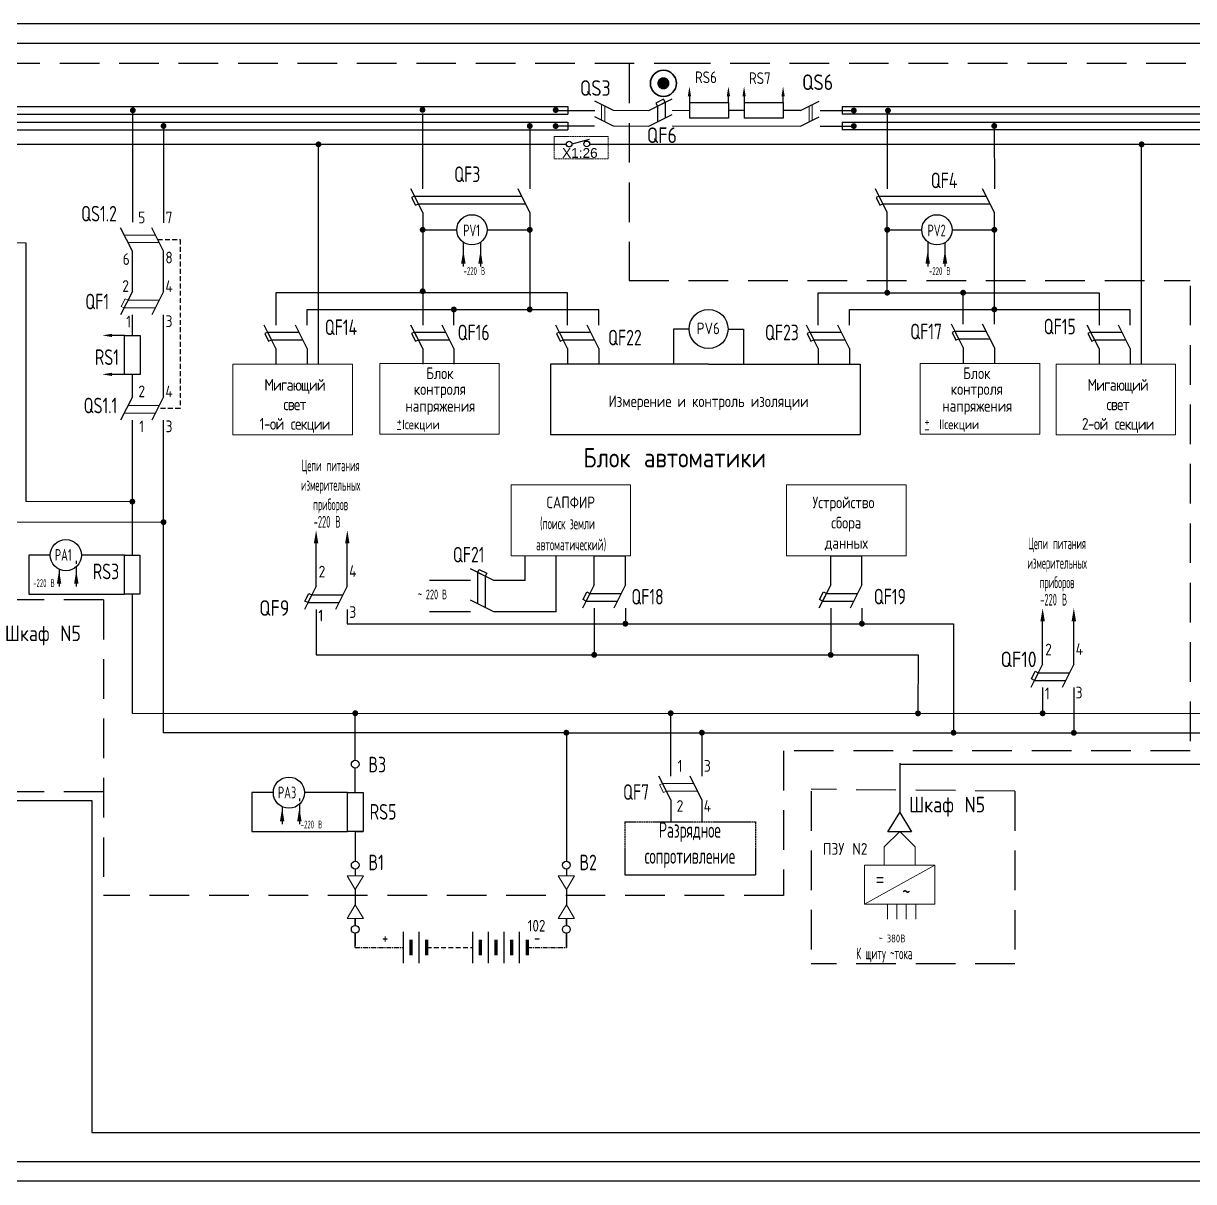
# Model space of a CAD drawing. Header units: millimetres. Extents: x 517 to 2197, y 113 to 478.
# Drawn here: x 954.6 to 1254.6, y 180.8 to 477.9 of the extents above; entities that cross this region are included whole.
import ezdxf
from ezdxf.enums import TextEntityAlignment as Align

# ---------------------------------------------------------------- set-up
doc = ezdxf.new("R2010")
doc.units = ezdxf.units.MM
for name, pattern in [('ACAD_ISO03W100', [30, 12, -18]), ('CENTER', [2, 1.25, -0.25, 0.25, -0.25]), ('DASHED', [19.05, 12.7, -6.35]), ('DASHED2', [0.375, 0.25, -0.125]), ('HIDDEN', [0.375, 0.25, -0.125])]:
    doc.linetypes.add(name, pattern=pattern)
for name, color, linetype in [('FORMAT', 7, 'Continuous'), ('WIRE', 7, 'Continuous'), ('Подписи', 7, 'Continuous'), ('Таблица', 7, 'Continuous'), ('Шинки', 1, 'Continuous')]:
    doc.layers.add(name, color=color, linetype=linetype)
doc.layers.add('PRSHEME', color=7, linetype='Continuous', lineweight=15)
doc.layers.add('Text', color=7, linetype='Continuous', lineweight=15)
doc.styles.add('eskd', font='eskdw.shx', dxfattribs={"height": 3})
doc.styles.add('eskdLoL', font='eskdw.shx', dxfattribs={"width": 0.7, "height": 2.5})
doc.styles.add('ESKDW', font='eskdw')
doc.styles.add('st2_0.5', font='txt.shx', dxfattribs={"width": 0.5})
doc.styles.get("Standard").update_dxf_attribs({"font": 'arial.ttf'})
doc.styles.add('STYLE2', font='txt.shx', dxfattribs={"width": 0.8})

# ---------------------------------------------------------------- blocks, each defined once
blk = doc.blocks.new('point')
at = {"const_width": 0.75}
blk.add_lwpolyline([(-0.375, 0, 1), (0.375, 0, 1)], format="xyb", close=True, dxfattribs=at)

msp = doc.modelspace()

# ---------------------------------------------------------------- linework, layer by layer
at = {"color": 7, "linetype": 'DASHED', "ltscale": 0.8}
for p, q in [((1126.47, 467.61), (620.6, 467.61)), ((1109.93, 467.61), (1109.93, 411.99)), ((1664.13, 467.61), (1126.47, 467.61)), ((1109.93, 411.99), (1253.78, 411.99)), ((1253.78, 410.63), (1253.78, 291.31)), ((975.12, 330.07), (620.6, 330.07)), ((975.12, 330.07), (975.12, 254.23)), ((1664.13, 326.15), (1253.78, 326.15)), ((1149.49, 291.31), (1149.52, 254.23)), ((1253.78, 291.31), (1149.49, 291.31)), ((975.12, 280.78), (922.9, 280.78)), ((1208.8, 280.97), (1156.54, 281.43)), ((1156.54, 280.97), (1156.58, 236.65)), ((1208.8, 280.94), (1208.8, 236.65)), ((1149.52, 254.23), (975.12, 254.23)), ((1208.8, 236.65), (1156.58, 236.65))]:
    msp.add_line(p, q, dxfattribs=at)
at = {"color": 0}
for p, q in [((1125.36, 459.24), (1125.36, 453.61)), ((1135.36, 457.61), (1135.36, 459.24)), ((1139.38, 459.24), (1139.38, 453.61)), ((1149.38, 457.61), (1149.38, 459.24)), ((1114.95, 455.61), (1120.95, 458.61)), ((1117.17, 456.73), (1117.17, 452.7)), ((1119.13, 457.71), (1119.13, 453.68)), ((1125.36, 457.61), (1135.36, 457.61)), ((1135.36, 457.61), (1135.36, 453.61)), ((1139.38, 457.61), (1149.38, 457.61)), ((1149.38, 457.61), (1149.38, 453.61)), ((1114.95, 451.59), (1120.95, 454.59)), ((1135.36, 453.61), (1125.36, 453.61)), ((1149.38, 453.61), (1139.38, 453.61)), ((1153.87, 455.61), (1149.38, 455.61)), ((980.49, 331.51), (980.49, 341.51)), ((980.49, 341.51), (984.49, 341.51)), ((984.49, 341.51), (984.49, 331.51)), ((984.49, 331.51), (980.49, 331.51)), ((1037.68, 270.58), (1037.68, 280.58)), ((1037.68, 280.58), (1041.68, 280.58)), ((1041.68, 280.58), (1041.68, 270.58)), ((1120.56, 278.77), (1120.56, 273.03)), ((1128.56, 278.77), (1128.56, 273.03)), ((1176.28, 270.5), (1179.28, 275.5)), ((1179.28, 275.5), (1182.28, 270.5)), ((1041.68, 270.58), (1037.68, 270.58)), ((1182.28, 270.5), (1176.28, 270.5)), ((1039.68, 248.29), (1039.68, 246.51)), ((1093.81, 248.29), (1093.81, 246.51)), ((1039.68, 244.51), (1039.68, 241.37))]:
    msp.add_line(p, q, dxfattribs=at)
at = {"color": 7}
for p, q in [((1105.86, 455.61), (1101.12, 457.99)), ((1153.87, 455.61), (1158.62, 457.99)), ((1091.45, 455.61), (1101.12, 455.61)), ((1105.86, 451.59), (1101.12, 453.96)), ((1153.87, 451.59), (1158.62, 453.96)), ((1158.89, 455.61), (1167.89, 455.61)), ((990.53, 451.71), (990.53, 435.46)), ((1101.02, 451.59), (1091.45, 451.59)), ((1158.89, 451.59), (1167.89, 451.59)), ((1056.97, 429.46), (1053.97, 435.46)), ((1084.43, 429.46), (1081.43, 435.46)), ((1176.09, 429.46), (1173.09, 435.46)), ((1203.55, 429.46), (1200.55, 435.46)), ((1054.88, 433.64), (1082.34, 433.64)), ((1174, 433.64), (1201.46, 433.64)), ((1055.86, 431.68), (1083.32, 431.68)), ((1174.98, 431.68), (1202.44, 431.68)), ((982.53, 419.46), (979.53, 425.46)), ((990.53, 419.46), (987.53, 425.46)), ((955.22, 421.66), (955.22, 355.24)), ((982.53, 409.13), (979.53, 403.13)), ((990.53, 409.13), (987.53, 403.13)), ((982.53, 397.89), (982.53, 403.13)), ((990.53, 382.15), (990.53, 403.13)), ((1019.32, 394.54), (1016.32, 400.54)), ((1027.32, 394.54), (1024.32, 400.54)), ((1056.97, 394.54), (1053.97, 400.54)), ((1064.97, 394.54), (1061.97, 400.54)), ((1094.13, 394.54), (1091.13, 400.54)), ((1102.13, 394.54), (1099.13, 400.54)), ((1158.41, 394.54), (1155.41, 400.54)), ((1166.41, 394.54), (1163.41, 400.54)), ((1195.55, 394.79), (1192.55, 400.79)), ((1203.55, 394.79), (1200.55, 400.79)), ((1230.39, 394.54), (1227.39, 400.54)), ((1238.39, 394.54), (1235.39, 400.54)), ((980.53, 397.89), (977.28, 397.89)), ((980.53, 387.89), (980.53, 397.89)), ((980.53, 397.89), (984.53, 397.89)), ((984.53, 397.89), (984.53, 387.89)), ((1017.23, 398.72), (1025.23, 398.72)), ((1018.21, 396.76), (1026.21, 396.76)), ((1054.88, 398.72), (1062.88, 398.72)), ((1055.86, 396.76), (1063.86, 396.76)), ((1092.04, 398.72), (1100.04, 398.72)), ((1093.02, 396.76), (1101.02, 396.76)), ((1156.32, 398.72), (1164.32, 398.72)), ((1157.3, 396.76), (1165.3, 396.76)), ((1193.46, 398.97), (1201.46, 398.97)), ((1194.44, 397.01), (1202.44, 397.01)), ((1228.3, 398.72), (1236.3, 398.72)), ((1229.27, 396.76), (1237.27, 396.76)), ((980.53, 387.89), (977.32, 387.89)), ((984.53, 387.89), (980.53, 387.89)), ((982.53, 382.15), (982.53, 387.89)), ((982.53, 382.15), (979.53, 376.15)), ((990.53, 382.15), (987.53, 376.15)), ((1075.22, 334.97), (1069.22, 337.97)), ((1071.04, 337.06), (1071.04, 329.06)), ((1072.99, 336.08), (1072.99, 328.08)), ((1029.64, 333.54), (1026.64, 327.54)), ((1037.64, 333.54), (1034.64, 327.54)), ((1100.95, 333.92), (1097.95, 327.92)), ((1100.95, 333.92), (1097.95, 327.92)), ((1108.95, 333.92), (1105.95, 327.92)), ((1108.95, 333.92), (1105.95, 327.92)), ((1161.59, 333.92), (1158.59, 327.92)), ((1169.59, 333.92), (1166.59, 327.92)), ((1028.53, 331.32), (1036.53, 331.32)), ((1099.84, 331.69), (1107.84, 331.69)), ((1099.84, 331.69), (1107.84, 331.69)), ((1160.48, 331.69), (1168.48, 331.69)), ((1027.55, 329.36), (1035.55, 329.36)), ((1075.22, 326.97), (1069.22, 329.97)), ((1098.86, 329.74), (1106.86, 329.74)), ((1098.86, 329.74), (1106.86, 329.74)), ((1159.5, 329.74), (1167.5, 329.74)), ((1215.93, 313.56), (1212.93, 307.56)), ((1223.93, 313.56), (1220.93, 307.56)), ((1213.84, 309.38), (1221.84, 309.38)), ((1214.82, 311.33), (1222.82, 311.33)), ((1039.68, 292.78), (1039.68, 300.58)), ((1120.56, 284.77), (1120.56, 300.96)), ((1128.56, 295.96), (1128.56, 284.77)), ((1039.68, 288.88), (1039.68, 292.78)), ((1039.68, 280.58), (1039.68, 286.88)), ((1120.56, 278.77), (1117.56, 284.77)), ((1128.56, 278.77), (1125.56, 284.77))]:
    msp.add_line(p, q, dxfattribs=at)
at = {"color": 7, "ltscale": 2}
for p, q in [((1056.92, 454.79), (1056.92, 435.46)), ((1176.09, 454.79), (1176.09, 435.46)), ((1084.43, 451.23), (1084.43, 435.46)), ((1203.53, 451.25), (1203.55, 435.46)), ((1057.34, 424.98), (1065.7, 424.98)), ((1073.47, 424.98), (1084.8, 424.98)), ((1176.47, 424.98), (1184.94, 424.98)), ((1192.65, 424.98), (1203.55, 424.98)), ((982.53, 409.13), (982.53, 419.46)), ((990.53, 409.13), (990.53, 419.46)), ((1125.27, 399.52), (1121.27, 399.52)), ((1121.27, 399.52), (1121.27, 390.54)), ((1135.27, 399.52), (1139.27, 399.52)), ((1139.27, 399.52), (1139.27, 390.54)), ((1019.32, 394.54), (1019.32, 390.54)), ((1027.32, 394.54), (1027.32, 390.54)), ((1056.97, 394.54), (1056.97, 390.54)), ((1064.97, 394.54), (1064.97, 390.54)), ((1094.13, 394.54), (1094.13, 390.54)), ((1102.13, 394.54), (1102.13, 390.54)), ((1158.41, 394.54), (1158.41, 390.54)), ((1166.41, 394.54), (1166.41, 390.54)), ((1195.55, 394.79), (1195.55, 390.79)), ((1203.55, 394.79), (1203.55, 390.79)), ((1230.39, 394.54), (1230.39, 390.54)), ((1238.39, 394.54), (1238.39, 390.54)), ((1130.27, 390.54), (1089.76, 390.54)), ((1130.27, 390.54), (1169.16, 390.54)), ((1089.76, 372.46), (1130.27, 372.46)), ((1130.27, 372.46), (1169.16, 372.46)), ((1029.64, 333.54), (1029.64, 344.5)), ((1037.64, 333.54), (1037.64, 344.5)), ((1100.95, 333.92), (1100.95, 341.36)), ((1100.95, 341.36), (1108.95, 341.36)), ((1100.95, 333.92), (1100.95, 341.36)), ((1108.95, 333.92), (1108.95, 341.36)), ((1108.95, 333.92), (1108.95, 341.36)), ((1161.59, 341.36), (1169.59, 341.36)), ((1161.59, 333.92), (1161.59, 341.36)), ((1169.59, 333.92), (1169.59, 341.36)), ((1069.22, 334.97), (1058.71, 334.97)), ((1083.22, 334.97), (1075.22, 334.97)), ((1069.22, 326.97), (1058.71, 326.97)), ((1091.22, 326.97), (1075.22, 326.97)), ((1215.93, 313.56), (1215.93, 324.52)), ((1223.93, 313.56), (1223.93, 324.52))]:
    msp.add_line(p, q, dxfattribs=at)
at = {"color": 7, "linetype": 'Continuous', "lineweight": 15}
for p, q in [((1105.86, 455.61), (1114.95, 455.61)), ((1120.95, 455.61), (1125.36, 455.61)), ((1105.86, 451.59), (1114.95, 451.59)), ((1120.95, 451.59), (1153.87, 451.59))]:
    msp.add_line(p, q, dxfattribs=at)
at = {"color": 0, "ltscale": 0.8}
for p, q in [((1139.38, 455.61), (1135.36, 455.61)), ((961.49, 341.51), (955.98, 341.51)), ((955.98, 341.51), (955.98, 331.51)), ((980.49, 341.51), (969.49, 341.51)), ((955.98, 331.51), (980.49, 331.51)), ((1018.68, 280.58), (1013.17, 280.58)), ((1013.17, 280.58), (1013.17, 270.58)), ((1037.68, 280.58), (1026.68, 280.58)), ((1013.17, 270.58), (1037.68, 270.58)), ((1039.68, 270.58), (1039.68, 262.99)), ((1039.68, 270.58), (1041.68, 270.58)), ((1039.68, 260.99), (1039.68, 259.2)), ((1093.81, 260.99), (1093.81, 259.2)), ((1093.81, 260.99), (1093.81, 259.2)), ((1039.68, 255.7), (1039.68, 251.79)), ((1093.81, 255.7), (1093.81, 251.79)), ((1093.81, 255.7), (1093.81, 251.79)), ((1093.81, 248.29), (1093.81, 246.51)), ((1093.81, 244.51), (1093.81, 240.85))]:
    msp.add_line(p, q, dxfattribs=at)
for p, q in [((1099.64, 448.13), (1095.25, 446.97)), ((1093.81, 446.9), (747.16, 446.89)), ((1030.26, 390.54), (1030.25, 446.9)), ((1107.39, 446.9), (1099.78, 446.9)), ((1285.9, 446.89), (1107.39, 446.9)), ((1241.32, 390.54), (1241.32, 446.9)), ((982.53, 300.9), (1277.89, 300.94)), ((1093.81, 295.96), (990.53, 295.96)), ((1093.81, 295.96), (1128.56, 295.96)), ((1128.56, 295.96), (1285.9, 295.96)), ((1179.28, 288.16), (1179.28, 282.69)), ((1224.47, 287.83), (1179.28, 287.83)), ((1291.55, 287.83), (1224.47, 287.83)), ((1179.28, 282.69), (1179.28, 275.5)), ((918.68, 278.6), (972.17, 278.6)), ((972.17, 278.6), (972.17, 193.36)), ((1175.28, 266.67), (1179.28, 270.62)), ((1179.28, 270.62), (1183.28, 266.67)), ((1108.84, 259.51), (1142.3, 259.51)), ((972.17, 193.36), (1669.35, 193.36))]:
    msp.add_line(p, q)
at = {"color": 7, "ltscale": 0.8}
for p, q in [((1056.97, 429.46), (1056.97, 409.21)), ((1084.43, 429.46), (1084.42, 404.54)), ((1176.08, 408.84), (1176.09, 429.46)), ((1203.55, 404.54), (1203.55, 429.46)), ((1203.55, 424.98), (1203.92, 424.98)), ((1094.13, 408.84), (1019.32, 408.84)), ((1019.32, 408.84), (1019.32, 400.54)), ((1056.97, 408.84), (1056.97, 400.54)), ((1094.13, 400.54), (1094.13, 408.84)), ((1158.41, 400.54), (1158.41, 408.84)), ((1158.41, 408.84), (1230.39, 408.84)), ((1195.55, 400.79), (1195.55, 408.46)), ((1230.39, 408.84), (1230.39, 400.54)), ((1027.32, 404.54), (1102.13, 404.54)), ((1027.32, 400.54), (1027.32, 404.54)), ((1064.97, 400.54), (1064.97, 404.54)), ((1102.13, 400.54), (1102.13, 404.54)), ((1166.41, 400.54), (1166.41, 404.54)), ((1166.41, 404.54), (1238.39, 404.54)), ((1203.55, 400.79), (1203.55, 404.79)), ((1238.39, 400.54), (1238.39, 404.54)), ((1089.76, 390.54), (1089.76, 372.46)), ((1169.16, 390.54), (1169.16, 372.46)), ((1083.22, 334.97), (1083.22, 341.36)), ((1091.22, 326.97), (1091.22, 341.36)), ((1029.64, 327.54), (1029.64, 315.92)), ((1037.64, 327.54), (1037.64, 323.92)), ((1100.95, 327.92), (1100.95, 315.92)), ((1100.95, 327.92), (1100.95, 315.92)), ((1108.95, 327.92), (1108.95, 323.92)), ((1108.95, 327.92), (1108.95, 323.92)), ((1161.59, 327.92), (1161.59, 316.29)), ((1169.59, 327.92), (1169.59, 323.92)), ((1037.64, 323.92), (1193.09, 323.92)), ((1108.95, 323.92), (1193.09, 323.92)), ((1193.09, 323.92), (1193.09, 295.96)), ((1029.64, 315.92), (1183.98, 315.92)), ((1100.95, 315.92), (1183.98, 315.92)), ((1183.98, 315.92), (1183.97, 300.92)), ((1215.93, 307.56), (1215.93, 300.93)), ((1223.93, 307.56), (1223.93, 295.93)), ((1093.81, 295.96), (1093.81, 262.99))]:
    msp.add_line(p, q, dxfattribs=at)
at = {"color": 7, "lineweight": 15, "ltscale": 0.2}
for p, q in [((929.73, 421.66), (955.22, 421.66)), ((955.22, 355.24), (982.91, 355.24)), ((949.38, 349.98), (990.53, 349.98))]:
    msp.add_line(p, q, dxfattribs=at)
at = {"color": 7, "linetype": 'HIDDEN', "ltscale": 5}
for p, q in [((989.03, 422.46), (994.79, 422.46)), ((994.79, 422.46), (994.79, 379.15)), ((994.79, 379.15), (989.03, 379.15))]:
    msp.add_line(p, q, dxfattribs=at)
at = {"color": 0, "ltscale": 100}
for p, q in [((1067.39, 421.78), (1067.39, 415.57)), ((1071.81, 421.79), (1071.81, 415.57)), ((1186.47, 421.89), (1186.47, 415.57)), ((1190.89, 421.7), (1190.89, 415.57)), ((968.16, 340.03), (968.16, 339.31)), ((963.74, 337.91), (963.74, 333.44)), ((968.16, 338.53), (968.16, 333.44)), ((1025.35, 279.1), (1025.35, 278.38)), ((1020.94, 276.98), (1020.94, 272.51)), ((1025.35, 277.61), (1025.35, 272.51))]:
    msp.add_line(p, q, dxfattribs=at)
at = {"ltscale": 0.8}
for p, q in [((1109.33, 323.92), (1193.09, 323.92)), ((1180.35, 323.92), (1188.91, 323.92)), ((1180.35, 315.92), (1183.98, 315.92))]:
    msp.add_line(p, q, dxfattribs=at)
at = {"color": 0, "linetype": 'DASHED2', "ltscale": 0.8}
for p, q in [((1108.84, 273.05), (1108.84, 259.51)), ((1108.84, 273.05), (1142.3, 273.05)), ((1142.3, 273.05), (1142.3, 259.51))]:
    msp.add_line(p, q, dxfattribs=at)
at = {"color": 7, "linetype": 'Continuous', "lineweight": 15, "ltscale": 0.2}
msp.add_line((1188.31, 261.95), (1170.26, 251.99), dxfattribs=at)
at = {"color": 0, "ltscale": 2}
for p, q in [((1039.68, 246.51), (1039.68, 248.29)), ((1093.81, 246.51), (1093.81, 248.29)), ((1093.81, 246.51), (1093.81, 246.79)), ((1039.68, 240.85), (1039.68, 244.51)), ((1093.81, 240.85), (1093.81, 244.51))]:
    msp.add_line(p, q, dxfattribs=at)
at = {"color": 0, "linetype": 'Continuous'}
for p, q in [((1051.95, 244.85), (1051.95, 240.85)), ((1055.95, 244.85), (1055.95, 240.85)), ((1069.75, 244.85), (1069.75, 240.85)), ((1073.75, 244.85), (1073.75, 240.85)), ((1077.75, 244.85), (1077.75, 240.85)), ((1081.75, 244.85), (1081.75, 240.85)), ((1051.95, 240.85), (1051.95, 236.85)), ((1055.95, 240.85), (1055.95, 236.85)), ((1069.75, 240.85), (1069.75, 236.85)), ((1073.75, 240.85), (1073.75, 236.85)), ((1077.75, 240.85), (1077.75, 236.85)), ((1081.75, 240.85), (1081.75, 236.85))]:
    msp.add_line(p, q, dxfattribs=at)
at = {"color": 0, "linetype": 'CENTER'}
for p, q in [((1039.68, 240.85), (1051.95, 240.85)), ((1083.75, 240.85), (1093.81, 240.85))]:
    msp.add_line(p, q, dxfattribs=at)
at = {"color": 0, "linetype": 'Continuous', "lineweight": 100}
for p, q in [((1053.95, 242.85), (1053.95, 238.85)), ((1057.95, 242.85), (1057.95, 238.85)), ((1071.75, 242.85), (1071.75, 238.85)), ((1075.75, 242.85), (1075.75, 238.85)), ((1079.75, 242.85), (1079.75, 238.85)), ((1083.75, 242.85), (1083.75, 238.85))]:
    msp.add_line(p, q, dxfattribs=at)
at = {"color": 0, "linetype": 'HIDDEN', "ltscale": 5}
msp.add_line((1057.95, 240.85), (1069.75, 240.85), dxfattribs=at)
at = {"color": 7, "const_width": 0.75}
for points in [[(1090.7, 455.71, -1), (1091.45, 455.71, -1)], [(1167.14, 455.58, -1), (1167.89, 455.58, -1)], [(1167.14, 455.58, -1), (1167.89, 455.58, -1)], [(1090.7, 451.59, -1), (1091.45, 451.59, -1)], [(1167.14, 451.59, -1), (1167.89, 451.59, -1)], [(1167.14, 451.59, -1), (1167.89, 451.59, -1)], [(1039.31, 300.96, 1), (1040.06, 300.96, 1)], [(1093.43, 295.96, 1), (1094.18, 295.96, 1)]]:
    msp.add_lwpolyline(points, format="xyb", close=True, dxfattribs=at)
at = {"color": 0}
msp.add_lwpolyline([(1117.17, 456.73), (1119.13, 457.71), (1118.75, 458.47), (1116.79, 457.49)], close=True, dxfattribs=at)
at = {"const_width": 0.75}
for points in [[(1029.88, 446.9, 1), (1030.63, 446.9, 1)], [(1240.94, 446.9, 1), (1241.69, 446.9, 1)]]:
    msp.add_lwpolyline(points, format="xyb", close=True, dxfattribs=at)
at = {"linetype": 'HIDDEN', "lineweight": 15, "ltscale": 0.2}
msp.add_lwpolyline([(1104.57, 443.21), (1090.66, 443.21), (1090.66, 448.93), (1104.57, 448.93)], close=True, dxfattribs=at)
at = {"color": 7}
for points in [[(1055.86, 431.68), (1054.88, 433.64), (1054.11, 433.26), (1055.09, 431.3)], [(1174.98, 431.68), (1174, 433.64), (1173.23, 433.26), (1174.21, 431.3)], [(1018.21, 396.76), (1017.23, 398.72), (1016.47, 398.34), (1017.44, 396.38)], [(1055.86, 396.76), (1054.88, 398.72), (1054.11, 398.34), (1055.09, 396.38)], [(1093.02, 396.76), (1092.04, 398.72), (1091.28, 398.34), (1092.25, 396.38)], [(1157.3, 396.76), (1156.32, 398.72), (1155.55, 398.34), (1156.53, 396.38)], [(1194.44, 397.01), (1193.46, 398.97), (1192.7, 398.59), (1193.67, 396.63)], [(1229.27, 396.76), (1228.3, 398.72), (1227.53, 398.34), (1228.51, 396.38)], [(1072.99, 336.08), (1071.04, 337.06), (1071.42, 337.83), (1073.38, 336.85)], [(1028.53, 331.32), (1027.55, 329.36), (1026.78, 329.74), (1027.76, 331.7)], [(1099.84, 331.69), (1098.86, 329.74), (1098.09, 330.12), (1099.07, 332.08)], [(1099.84, 331.69), (1098.86, 329.74), (1098.09, 330.12), (1099.07, 332.08)], [(1160.48, 331.69), (1159.5, 329.74), (1158.73, 330.12), (1159.71, 332.08)], [(1214.82, 311.33), (1213.84, 309.38), (1213.07, 309.76), (1214.05, 311.72)]]:
    msp.add_lwpolyline(points, close=True, dxfattribs=at)
at = {"color": 7, "lineweight": 15}
for points in [[(1008.3, 390.54), (1038.95, 390.54), (1038.95, 372.39), (1008.3, 372.39)], [(1045.95, 390.7), (1076.59, 390.7), (1076.59, 372.55), (1045.95, 372.55)], [(1184.54, 390.7), (1215.18, 390.7), (1215.18, 372.55), (1184.54, 372.55)], [(1219.37, 390.54), (1250.01, 390.54), (1250.01, 372.39), (1219.37, 372.39)], [(1079.63, 359.51), (1110.27, 359.51), (1110.27, 341.36), (1079.63, 341.36)], [(1150.27, 359.51), (1180.91, 359.51), (1180.91, 341.36), (1150.27, 341.36)]]:
    msp.add_lwpolyline(points, close=True, dxfattribs=at)
at = {"lineweight": 35}
msp.add_circle((1118.7, 462.56), 3.35, dxfattribs=at)
msp.add_circle((1094.53, 446.97), 0.72)
at = {"ltscale": 0.8}
msp.add_circle((1099.04, 447.01), 0.744, dxfattribs=at)
at = {"color": 7, "ltscale": 0.8}
for centre in [(1069.59, 424.98), (1188.82, 424.98)]:
    msp.add_circle(centre, 3.88, dxfattribs=at)
at = {"color": 7, "ltscale": 2}
msp.add_circle((1130.27, 399.52), 5, dxfattribs=at)
at = {"color": 0, "ltscale": 0.8}
for centre in [(965.49, 341.51), (1022.68, 280.58)]:
    msp.add_circle(centre, 4, dxfattribs=at)
at = {"color": 7}
msp.add_circle((1039.68, 287.88), 1, dxfattribs=at)
at = {"color": 0}
for centre in [(1039.68, 261.99), (1093.81, 261.99), (1093.81, 261.99), (1039.68, 245.51), (1093.81, 245.51)]:
    msp.add_circle(centre, 1, dxfattribs=at)
for points in [[(1125.78, 459.24), (1124.95, 459.24), (1125.36, 461.74)], [(1135.78, 459.24), (1134.95, 459.24), (1135.36, 461.74)], [(1139.8, 459.24), (1138.96, 459.24), (1139.38, 461.74)], [(1149.8, 459.24), (1148.96, 459.24), (1149.38, 461.74)]]:
    msp.add_solid(points, dxfattribs=at)
at = {"color": 0, "linetype": 'ByBlock'}
for points in [[(1066.82, 416.3), (1067.96, 416.3), (1067.39, 419.71)], [(1071.24, 416.3), (1072.37, 416.3), (1071.81, 419.71)], [(1185.9, 416.3), (1187.04, 416.3), (1186.47, 419.71)], [(1190.32, 416.3), (1191.46, 416.3), (1190.89, 419.71)], [(1029.07, 344.5), (1030.21, 344.5), (1029.64, 347.91)], [(1037.07, 344.5), (1038.21, 344.5), (1037.64, 347.91)], [(963.17, 334.16), (964.31, 334.16), (963.74, 337.58)], [(967.59, 334.16), (968.73, 334.16), (968.16, 337.58)], [(1215.36, 324.52), (1216.5, 324.52), (1215.93, 327.93)], [(1223.36, 324.52), (1224.5, 324.52), (1223.93, 327.93)], [(1020.37, 273.24), (1021.5, 273.24), (1020.94, 276.65)], [(1024.79, 273.24), (1025.92, 273.24), (1025.35, 276.65)]]:
    msp.add_solid(points, dxfattribs=at)
at = {"color": 7}
for points in [[(977.32, 398.31), (977.32, 397.47), (974.82, 397.89)], [(977.32, 388.31), (977.32, 387.47), (974.82, 387.89)]]:
    msp.add_solid(points, dxfattribs=at)
at = {"layer": 'FORMAT', "color": 7}
for p, q in [((516.77, 477.93), (2196.77, 477.81)), ((2196.77, 180.79), (516.77, 180.93))]:
    msp.add_line(p, q, dxfattribs=at)
at = {"layer": 'FORMAT', "color": 0, "lineweight": 30}
for p, q in [((537.27, 472.93), (2191.77, 472.81)), ((2191.77, 185.81), (537.27, 185.93))]:
    msp.add_line(p, q, dxfattribs=at)
at = {"layer": 'PRSHEME', "color": 7}
for p, q in [((1102.86, 457.11), (1102.86, 453.09)), ((1103.64, 456.73), (1103.64, 452.7)), ((1156.09, 456.73), (1156.09, 452.7)), ((1156.87, 457.11), (1156.87, 453.09)), ((980.44, 423.64), (988.44, 423.64)), ((981.42, 421.69), (989.42, 421.69)), ((981.42, 406.91), (989.42, 406.91)), ((980.44, 404.95), (988.44, 404.95)), ((981.42, 379.92), (989.42, 379.92)), ((980.44, 377.97), (988.44, 377.97)), ((1118.47, 282.95), (1126.47, 282.95)), ((1119.45, 280.99), (1127.45, 280.99))]:
    msp.add_line(p, q, dxfattribs=at)
at = {"layer": 'PRSHEME', "color": 0}
for p, q in [((1037.58, 259.2), (1041.78, 259.2)), ((1039.68, 255.7), (1037.58, 259.2)), ((1041.78, 259.2), (1039.68, 255.7)), ((1091.71, 259.2), (1095.91, 259.2)), ((1093.81, 255.7), (1091.71, 259.2)), ((1095.91, 259.2), (1093.81, 255.7)), ((1039.68, 251.79), (1037.58, 248.29)), ((1041.78, 248.29), (1039.68, 251.79)), ((1093.81, 251.79), (1091.71, 248.29)), ((1095.91, 248.29), (1093.81, 251.79)), ((1037.58, 248.29), (1041.78, 248.29)), ((1091.71, 248.29), (1095.91, 248.29))]:
    msp.add_line(p, q, dxfattribs=at)
at = {"layer": 'PRSHEME', "color": 7}
for points in [[(981.42, 406.91), (980.44, 404.95), (979.68, 405.33), (980.65, 407.29)], [(1119.45, 280.99), (1118.47, 282.95), (1117.7, 282.57), (1118.68, 280.61)]]:
    msp.add_lwpolyline(points, close=True, dxfattribs=at)
at = {"layer": 'Text', "color": 7, "linetype": 'Continuous', "lineweight": 15, "ltscale": 0.8}
for p, q in [((1175.28, 261.99), (1175.28, 266.67)), ((1183.28, 261.99), (1183.28, 266.67)), ((1176.12, 248.1), (1176.12, 251.99)), ((1178.54, 248.1), (1178.54, 251.99)), ((1180.96, 248.1), (1180.96, 251.99)), ((1183.38, 248.1), (1183.38, 251.99))]:
    msp.add_line(p, q, dxfattribs=at)
at = {"layer": 'Text', "color": 7, "ltscale": 0.8}
for p, q in [((1170.26, 261.99), (1170.26, 251.99)), ((1170.26, 261.99), (1188.31, 261.99)), ((1188.31, 261.99), (1188.31, 251.99)), ((1170.26, 251.99), (1179.28, 251.99)), ((1188.31, 251.99), (1179.28, 251.99))]:
    msp.add_line(p, q, dxfattribs=at)
at = {"layer": 'Таблица', "color": 7}
for p, q in [((982.53, 455.52), (982.53, 426.96)), ((990.53, 435.46), (990.53, 426.74)), ((982.53, 341.51), (982.53, 376.15)), ((990.53, 295.96), (990.53, 376.15)), ((982.53, 300.9), (982.53, 331.51))]:
    msp.add_line(p, q, dxfattribs=at)
at = {"layer": 'Шинки', "color": 7}
for p, q in [((917.59, 456.62), (1043.59, 456.62)), ((993.36, 456.62), (1007.36, 456.62)), ((1007.36, 456.62), (1029.36, 456.62)), ((1013.44, 456.62), (1082.44, 456.62)), ((1039.59, 456.62), (1045.59, 456.62)), ((1082.44, 456.62), (1094.21, 456.62)), ((1094.21, 456.62), (1094.21, 454.62)), ((1164.56, 456.62), (1164.56, 454.62)), ((1164.56, 456.62), (1273.44, 456.62)), ((917.59, 454.62), (1043.59, 454.62)), ((993.36, 454.62), (1007.36, 454.62)), ((1007.36, 454.62), (1029.36, 454.62)), ((1013.44, 454.62), (1082.44, 454.62)), ((1039.59, 454.62), (1045.59, 454.62)), ((1082.44, 454.62), (1094.21, 454.62)), ((1273.44, 454.62), (1164.56, 454.62)), ((917.59, 452.62), (1051.59, 452.62)), ((917.59, 450.62), (1051.59, 450.62)), ((1001.36, 452.62), (1007.36, 452.62)), ((1001.36, 450.62), (1007.36, 450.62)), ((1007.36, 452.62), (1029.36, 452.62)), ((1007.36, 450.62), (1029.36, 450.62)), ((1021.44, 452.62), (1090.44, 452.62)), ((1021.44, 450.62), (1090.44, 450.62)), ((1039.59, 452.62), (1053.59, 452.62)), ((1039.59, 450.62), (1053.59, 450.62)), ((1090.44, 452.62), (1094.21, 452.62)), ((1090.44, 450.62), (1094.21, 450.62)), ((1094.21, 452.62), (1094.21, 450.62)), ((1164.56, 452.62), (1164.56, 450.62)), ((1164.56, 452.62), (1273.44, 452.62)), ((1273.44, 450.62), (1164.56, 450.62))]:
    msp.add_line(p, q, dxfattribs=at)

# ---------------------------------------------------------------- block references
at = {"xscale": 2.076385030009078, "yscale": 2.076385030009078, "zscale": 2.076385030009078}
msp.add_blockref('point', (1118.7, 462.56), dxfattribs=at)
at = {"color": 7, "xscale": -1}
for p in [(1056.97, 424.98), (1084.43, 424.98), (1176.09, 424.98), (1203.55, 424.98), (1108.95, 323.92), (1169.59, 323.92), (1169.59, 323.92), (1100.95, 315.92), (1161.59, 315.92), (1161.59, 315.92), (1183.97, 300.92), (1193.09, 295.96)]:
    msp.add_blockref('point', p, dxfattribs=at)
at = {"color": 7}
for p in [(1056.97, 409.21), (1176.08, 408.84), (1195.55, 408.84), (1064.97, 404.54), (1064.97, 404.54), (1084.42, 404.54), (1084.42, 404.54), (1203.55, 404.54), (1120.56, 300.96), (1215.93, 300.93), (1128.56, 295.96), (1223.93, 295.93)]:
    msp.add_blockref('point', p, dxfattribs=at)
at = {"layer": 'WIRE', "color": 7}
for p in [(982.65, 455.63), (1056.92, 455.76), (1056.92, 455.76), (990.53, 451.62), (1084.43, 451.61), (982.53, 355.24), (990.53, 349.98)]:
    msp.add_blockref('point', p, dxfattribs=at)
at = {"layer": 'WIRE', "color": 7, "xscale": -1}
for p in [(1176.27, 455.57), (1203.53, 451.62)]:
    msp.add_blockref('point', p, dxfattribs=at)

# ---------------------------------------------------------------- texts
at = {"color": 7, "style": 'eskdLoL'}
for s, width, p in [('PV1', 0.8, (1069.52, 423.32)), ('PV2', 0.8, (1188.76, 423.32)), ('(поиск земли', 0.7, (1094.09, 348.14)), ('автоматический)', 0.7, (1095.03, 342.73))]:
    msp.add_text(s, height=3, dxfattribs=dict(at, width=width)).set_placement(p, align=Align.CENTER)
for s, p in [('PV6', (1130.2, 398.19)), ('Блок', (1061.39, 386.67)), ('Блок', (1199.06, 386.69)), ('контроля', (1061.39, 382.62)), ('контроля', (1199.06, 382.64)), ('Измерение и контроль изоляции', (1130.27, 379.51)), ('напряжения', (1061.52, 378.3)), ('напряжения', (1199.19, 378.31)), ('САПФИР', (1094.95, 353.54)), ('Устройство', (1164.87, 353.54)), ('сбора', (1165.59, 348.34)), ('данных', (1165.59, 343.15))]:
    msp.add_text(s, height=3, dxfattribs=at).set_placement(p, align=Align.CENTER)
at = {"color": 7, "linetype": 'ACAD_ISO03W100', "style": 'ESKDW'}
for s, p in [('+', (1050.28, 374.64)), ('   Iсекции ', (1047.9, 373.81)), ('+', (1185.61, 374.57)), ('   IIсекции ', (1185.57, 373.83)), ('-', (1050.23, 372.75)), ('-', (1185.57, 372.68))]:
    msp.add_text(s, height=2.5, dxfattribs=at).set_placement(p)
at = {"color": 7, "linetype": 'ACAD_ISO03W100', "style": 'eskdLoL', "width": 0.7}
msp.add_text('~ 220 В', height=2.5, dxfattribs=at).set_placement((1055.75, 330.18))
at = {"color": 0, "style": 'eskdLoL'}
for s, p in [('+', (1046.53, 241.85)), ('-', (1085.48, 241.85))]:
    msp.add_text(s, height=3, dxfattribs=at).set_placement(p)
at = {"linetype": 'HIDDEN', "lineweight": 15, "ltscale": 0.2, "insert": (1097.28, 445.93), "char_height": 2.5, "width": 9.4094, "attachment_point": 2}
msp.add_mtext('{\\Q0;Х1:26}', dxfattribs=at)
at = {"color": 7, "style": 'STYLE2'}
for s, insert, char_height, width, attachment_point in [('{\\T0.9;Мигающий\\Pсвет\\P1-ой секции }', (1024.12, 379.79), 3, 24.0562, 5), ('{\\T0.9;Мигающий\\Pсвет\\P2-ой секции }', (1235.18, 379.79), 3, 24.0562, 5), ('Блок автоматики', (1098.15, 369.01), 5, 88.4895, 1)]:
    msp.add_mtext(s, dxfattribs=dict(at, insert=insert, char_height=char_height, width=width, attachment_point=attachment_point))
at = {"color": 7, "char_height": 4, "attachment_point": 1, "style": 'STYLE2'}
for insert in [(949.85, 323.45), (1181.71, 279.51)]:
    msp.add_mtext('Шкаф N5', dxfattribs=dict(at, insert=insert))
at = {"color": 7, "linetype": 'Continuous', "lineweight": 15, "ltscale": 0.2, "attachment_point": 1}
for s, insert, char_height, width, style in [('\\pi2.7974;=', (1170.33, 260.6), 4, 9.0234, 'eskd'), ('~', (1179.89, 257.11), 4, 9.0234, 'eskd'), ('\\pi2.156;~ 380B', (1171.67, 244.16), 2, 15.6454, 'eskd'), ('\\pi9.9474;К щиту ~тока', (1158.16, 240.84), 3, 44.9947, 'eskdLoL')]:
    msp.add_mtext(s, dxfattribs=dict(at, insert=insert, char_height=char_height, width=width, style=style))
at = {"layer": 'Text', "color": 0, "linetype": 'ByBlock', "style": 'st2_0.5', "width": 0.5}
for p in [(1067.47, 413.4), (1186.8, 413.4), (957.1, 333.34), (1025.71, 271.4)]:
    msp.add_text('-220 B', height=2, dxfattribs=at).set_placement(p)
at = {"layer": 'Text', "color": 0, "ltscale": 100, "style": 'st2_0.5', "width": 0.5}
for p in [(1029.03, 348.57), (1215.32, 328.59)]:
    msp.add_text('-220 B', height=3, dxfattribs=at).set_placement(p)
at = {"layer": 'Text', "color": 0, "ltscale": 100, "char_height": 3, "width": 25.2308, "attachment_point": 2, "style": 'st2_0.5'}
for insert in [(1033.36, 366.03), (1219.64, 346.04)]:
    msp.add_mtext('Цепи питания измерительных приборов', dxfattribs=dict(at, insert=insert))
at = {"layer": 'Подписи', "color": 0, "style": 'eskdLoL'}
for s, p in [('RS6', (1126.76, 462.61)), ('RS7', (1140.61, 462.38))]:
    msp.add_text(s, height=3, dxfattribs=at).set_placement(p)
at = {"layer": 'Подписи', "color": 7, "style": 'STYLE2'}
for s, width, p in [('QS3', 0.8, (1097.28, 459.35)), ('QS6', 0.8, (1154.25, 460.84)), ('RS3', 0.7, (972.39, 335.33)), ('B3', 0.7, (1043.06, 285.78)), ('RS5', 0.7, (1043.4, 273.66)), ('B1', 0.7, (1043.06, 260.67)), ('В2', 0.7, (1097.18, 260.67))]:
    msp.add_text(s, height=4, dxfattribs=dict(at, width=width)).set_placement(p)
for s, width, p in [('QF6', 0.8, (1118.31, 447.25)), ('QF3', 0.7, (1068.4, 437.23)), ('QF4', 0.7, (1190.66, 435.65)), ('QS1.2', 0.7, (973.97, 427.12)), ('QF1', 0.7, (973.51, 404.57)), ('QF15', 0.7, (1220.31, 398.16)), ('QF14', 0.7, (1036.02, 397.97)), ('QF16', 0.7, (1070.03, 396.64)), ('QF22', 0.7, (1108.82, 395.32)), ('QF23', 0.7, (1149.07, 396.64)), ('QF17', 0.7, (1186.05, 396.89)), ('RS1', 0.7, (976.01, 390.3)), ('QS1.1', 0.7, (974.35, 377.9)), ('QF21', 0.7, (1068.76, 339.63)), ('QF18', 0.7, (1114.62, 328.84)), ('QF19', 0.7, (1176.76, 328.88)), ('QF7 ', 0.7, (1112.89, 278.73))]:
    msp.add_text(s, height=4, dxfattribs=dict(at, width=width)).set_placement(p, align=Align.CENTER)
at = {"layer": 'Подписи', "color": 7, "style": 'STYLE2', "width": 0.8}
for s, p in [('5', (984.93, 425.74)), ('7', (991.94, 425.74)), ('6', (980.96, 415.07)), ('8', (991.94, 415.45)), ('2', (980.81, 408.16)), ('4', (991.94, 408.11)), ('1', (981.58, 399.04)), ('3', (991.94, 399.14)), ('2', (984.93, 381.13)), ('4', (991.94, 381.13)), ('1', (984.93, 372.15)), ('3', (991.94, 372.15)), ('1', (1030.85, 323.62)), ('3', (1039.05, 324.51)), ('1', (1217.14, 303.64)), ('3', (1225.28, 303.85)), ('1', (1122.95, 285.05)), ('3', (1129.97, 285.05))]:
    msp.add_text(s, height=3, dxfattribs=at).set_placement(p, align=Align.BOTTOM_CENTER)
at = {"layer": 'Подписи', "color": 0, "style": 'eskdLoL', "width": 0.8}
for s, p in [('PA1', (962.67, 340.06)), ('PA3', (1019.86, 279.13))]:
    msp.add_text(s, height=3, dxfattribs=at).set_placement(p)
at = {"layer": 'Подписи', "color": 0, "style": 'STYLE2', "width": 0.8}
for s, p in [('2', (1031.15, 334.89)), ('4', (1039.05, 335.01)), ('2', (1217.44, 314.91)), ('4', (1225.34, 315.03)), ('2', (1122.95, 274.76)), ('4', (1129.97, 274.76))]:
    msp.add_text(s, height=3, dxfattribs=at).set_placement(p, align=Align.BOTTOM_CENTER)
for s, p in [('QF9', (1018.92, 325.95)), ('QF10', (1209.77, 312.77))]:
    msp.add_text(s, height=4, dxfattribs=at).set_placement(p, align=Align.CENTER)
msp.add_text('ПЗУ N2', height=3, rotation=360, dxfattribs=at).set_placement((1159.59, 264.65))
at = {"layer": 'Подписи', "color": 0, "linetype": 'Continuous', "style": 'eskdLoL'}
msp.add_text('102', height=3, dxfattribs=at).set_placement((1083.91, 244.94))
at = {"layer": 'Подписи', "color": 0, "insert": (1125.48, 267.13), "char_height": 4, "width": 33.4633, "attachment_point": 5, "style": 'STYLE2'}
msp.add_mtext('{\\W0.6;Разрядное\\Pсопротивление}', dxfattribs=at)

doc.saveas('drawing.dxf')
